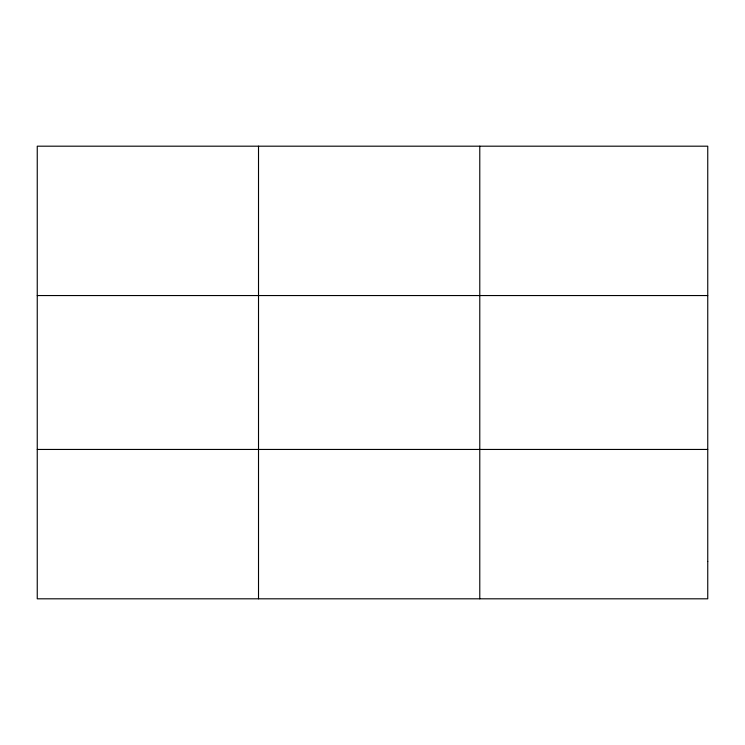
<?xml version="1.0" encoding="UTF-8"?>
<svg xmlns="http://www.w3.org/2000/svg" width="745" height="745" viewBox="0 0 745 745"><rect width="100%" height="100%" fill="white"/><g stroke="black" fill="none" stroke-linecap="round" stroke-linejoin="round"><path stroke-width="1.12" d="M258.515 598.812L258.515 146.188M479.78 598.812L479.78 146.188M37.25 295.551L707.75 295.551M37.25 449.449L707.75 449.449M707.75 561.469L707.75 598.812L37.25 598.812L37.25 146.188L707.75 146.188L707.75 561.469"/></g></svg>
